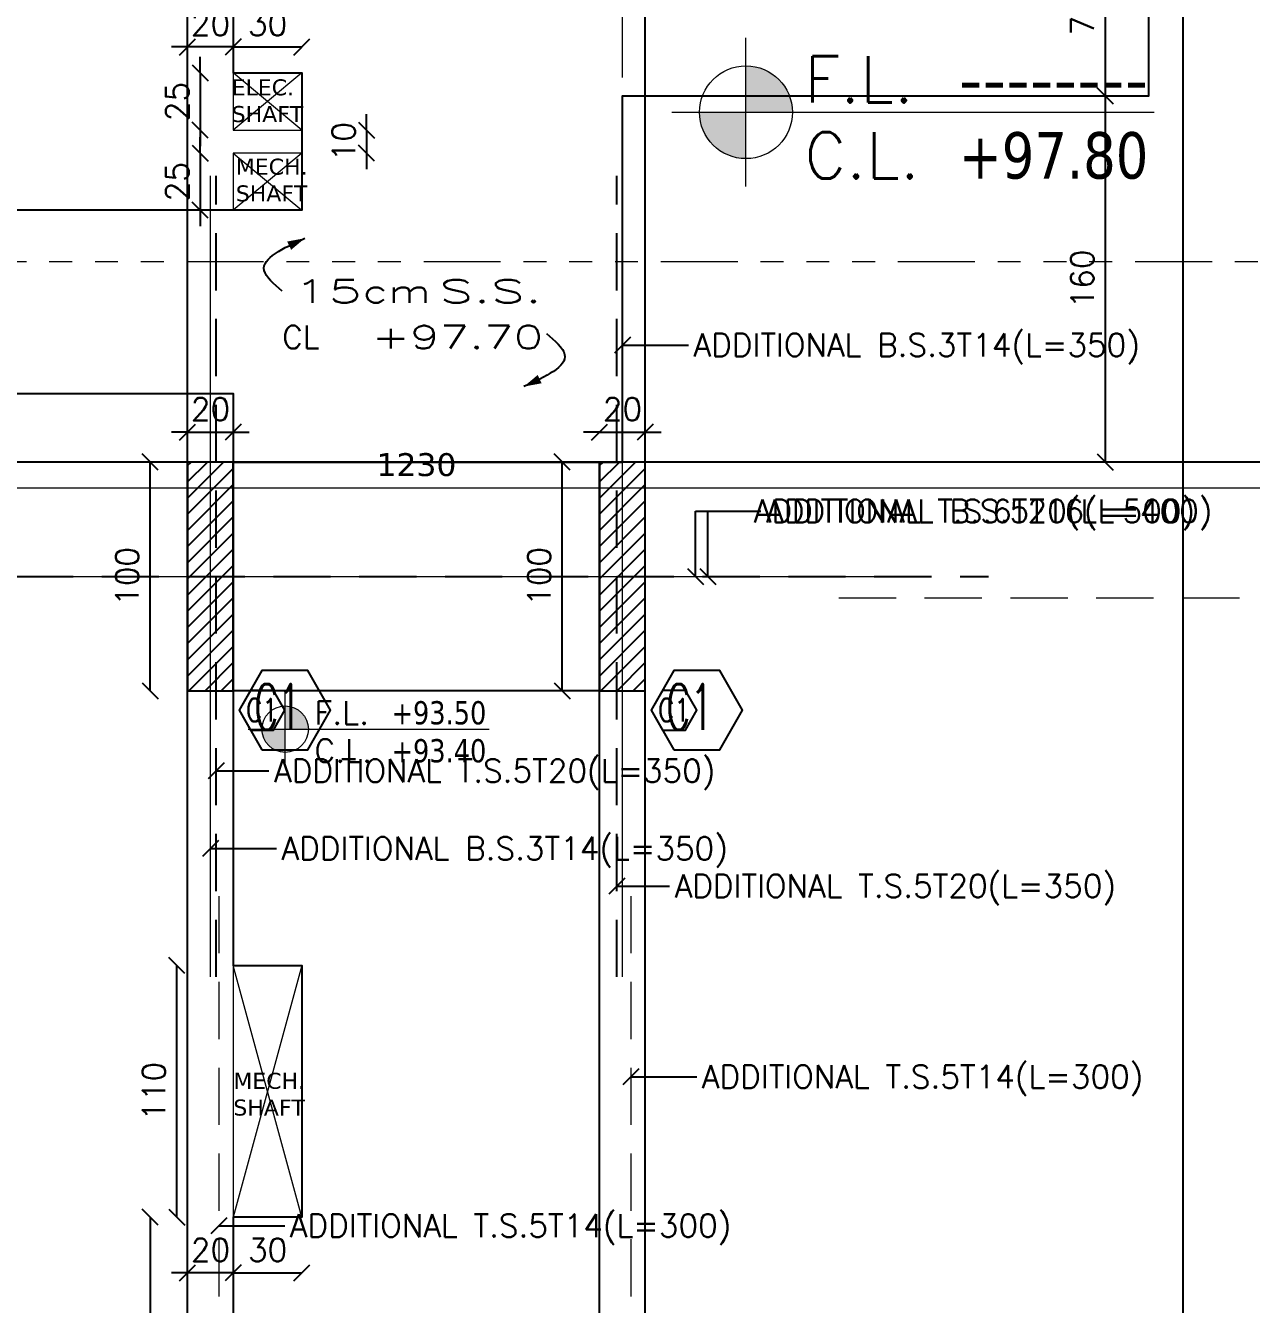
# Model space of a CAD drawing. Header units: inches. Extents: x -48 to 777, y -156 to 510.
# Drawn here: x 597.47 to 602.82, y 137.18 to 142.76 of the extents above; entities that cross this region are included whole.
import ezdxf
from ezdxf.enums import TextEntityAlignment as Align

# ---------------------------------------------------------------- set-up
doc = ezdxf.new("R2010")
doc.units = ezdxf.units.IN
doc.header["$MEASUREMENT"] = 0
doc.set_wipeout_variables(frame=1)
for name, pattern in [('ACAD_ISO06W100', [36, 24, -3, 0, -3, 0, -3, 0, -3]), ('ACAD_ISO10W100', [18, 12, -3, 0, -3]), ('HIDDEN', [0.375, 0.25, -0.125]), ('NUHA', [1.45, 0.75, -0.25, 0.2, -0.25])]:
    doc.linetypes.add(name, pattern=pattern)
doc.layers.get('Defpoints').update_dxf_attribs({"lineweight": 5})
for name, color, linetype, lineweight in [('A-AXIS', 253, 'ACAD_ISO10W100', 5), ('A-AXIS ST', 251, 'ACAD_ISO10W100', 5), ('A-DIM', 9, 'Continuous', 5), ('A-HIDDEN', 254, 'HIDDEN', 5), ('A-LEVELS', 139, 'Continuous', 20), ('A-LIMIT LOT', 235, 'ACAD_ISO10W100', 20), ('A-NOTES', 151, 'Continuous', 20), ('A-SIGNS1', 20, 'Continuous', 15), ('A-SIGNS2', 30, 'Continuous', 15), ('A-TEXT', 50, 'Continuous', 15), ('H-PILLARS', 61, 'Continuous', 5), ('str-col-dimension', 6, 'Continuous', 50), ('str-raft-bottom', 1, 'Continuous', 5), ('str-raft-top', 1, 'Continuous', 5), ('str-shaft', 1, 'Continuous', 5)]:
    doc.layers.add(name, color=color, linetype=linetype, lineweight=lineweight)
doc.layers.add('HH-DARK GREY', color=7, linetype='Continuous', lineweight=5, true_color=0x404040)
for name, color, linetype in [('pts pc', 7, 'Continuous'), ('Str-Axes', 8, 'Continuous'), ('str-basement2', 5, 'Continuous'), ('str-col-hatch', 8, 'Continuous'), ('str-COL-TAG-100', 1, 'Continuous'), ('str-COL-TAG-50', 7, 'Continuous'), ('str-columns', 3, 'Continuous'), ('str-slab-top', 1, 'Continuous'), ('str-sunken-slabs', 5, 'Continuous'), ('str-walls', 5, 'Continuous')]:
    doc.layers.add(name, color=color, linetype=linetype)
doc.styles.add('2mm', font='simplex.shx', dxfattribs={"height": 0.5})
doc.styles.add('5mm', font='simplex_.ttf', dxfattribs={"height": 5})
doc.styles.add('ROMAN', font='ROMANS.SHX')
doc.styles.add('ROMAND', font='verdana.ttf')
doc.styles.add('ROMANS', font='romans__.ttf', dxfattribs={"height": 0.14})
doc.dimstyles.new('M-1.50', dxfattribs={"dimtxt": 0.1, "dimasz": 0.05, "dimexe": 0.025, "dimexo": 0.025, "dimgap": 0.05, "dimtad": 1, "dimlfac": 100, "dimrnd": 0.5, "dimzin": 9, "dimdsep": 46, "dimtxsty": 'ROMAND', "dimblk": 'OBLIQUE', "dimcen": 1, "dimdle": 0.025, "dimclrd": 256, "dimclre": 256, "dimclrt": 2, "dimadec": 0, "dimazin": 0, "dimtfac": 0.666667, "dimtmove": 2, "dimatfit": 3, "dimfxl": 0.04, "dimtolj": 1, "dimtzin": 5, "dimlwd": -1, "dimlwe": -1, "dimarcsym": 0})
doc.dimstyles.new('structure', dxfattribs={"dimtxt": 0.1, "dimasz": 0.07, "dimexe": 0.18, "dimexo": 1, "dimgap": 0.05, "dimtad": 1, "dimdec": 1, "dimlfac": 100, "dimrnd": 0.5, "dimdsep": 46, "dimtxsty": 'ROMAN', "dimblk1": 'OBLIQUE', "dimblk2": 'OBLIQUE', "dimsah": 1, "dimcen": 0.009, "dimse1": 1, "dimse2": 1, "dimclrd": 4, "dimclre": 9, "dimclrt": 1, "dimadec": 0, "dimazin": 0, "dimtfac": 0.066667, "dimtdec": 1, "dimtix": 1, "dimtmove": 2, "dimatfit": 3, "dimldrblk": 'OBLIQUE', "dimfxl": 0.18, "dimtolj": 1, "dimarcsym": 0})

# ---------------------------------------------------------------- blocks, each defined once
blk = doc.blocks.new('LOT 688  TOPOGRAPHIC PLAN')
at = {"layer": 'A-LEVELS', "color": 209, "linetype": 'Continuous'}
for points in [[(-315982.05416, -27920.48321), (-315980.86908, -27919.86169), (-315980.29989, -27919.60995), (-315979.74761, -27919.46966), (-315979.47813, -27919.4582), (-315979.21324, -27919.49488), (-315978.95308, -27919.58647), (-315978.69656, -27919.73275), (-315978.43799, -27919.90735), (-315978.31003, -27919.9841)], [(-315978.00356, -27919.94197), (-315977.85152, -27919.7215), (-315977.72437, -27919.39578), (-315977.6076, -27919.00654), (-315977.34738, -27918.20383), (-315977.18257, -27917.85413), (-315976.99399, -27917.54637), (-315976.7839, -27917.27916), (-315976.55457, -27917.05109), (-315976.30825, -27916.86078), (-315976.0472, -27916.70681), (-315975.48998, -27916.50232), (-315974.90097, -27916.42644), (-315974.29678, -27916.46462), (-315973.68554, -27916.58356), (-315973.07251, -27916.74337), (-315972.46289, -27916.9042), (-315971.86191, -27917.02617), (-315971.27481, -27917.0694)]]:
    blk.add_lwpolyline(points, dxfattribs=at)
at = {"layer": 'pts pc', "linetype": 'Continuous'}
for points in [[(-315978.5681, -27918.08964), (-315979.27888, -27918.79284)], [(-315978.57189, -27918.79663), (-315979.27509, -27918.08585)]]:
    blk.add_lwpolyline(points, dxfattribs=at)
at = {"layer": 'A-NOTES', "linetype": 'Continuous', "style": '5mm'}
blk.add_text('688', height=2, rotation=346.24563, dxfattribs=at).set_placement((-315981.70648, -27916.11756))
at = {"layer": 'pts pc', "color": 1, "insert": (-315978.42215, -27918.19392), "char_height": 0.5, "width": 2.9761905, "attachment_point": 1, "rotation": 359.69285, "style": '2mm'}
blk.add_mtext('\\Fsimplex.shx;\\W1.0000000000;\\T1.0000000000;\\o\\l95.165', dxfattribs=at)
at = {"linetype": 'Continuous'}
blk.add_wipeout([(-315996.80172, -27893.57917), (-315969.32038, -27896.23659), (-315969.32038, -27930.53073), (-315964.08799, -27936.87852), (-315964.6636, -27941.43051), (-315970.22923, -27937.16678), (-315985.1164, -27950.2257)], dxfattribs=at).dxf.layer = 'A-LIMIT LOT'
blk = doc.blocks.new('GXFHGCGFCD')
at = {"layer": 'A-SIGNS1', "linetype": 'NUHA'}
h = blk.add_hatch(color=256, dxfattribs=at)
h.paths.add_polyline_path([(90.3819, 61.3301), (90.3819, 61.1701), (90.5419, 61.1701, 0.414214)])
h.paths.add_polyline_path([(90.3819, 61.1701), (90.2219, 61.1701, 0.414214), (90.3819, 61.0101)])
at = {"layer": 'A-SIGNS1'}
for p, q in [((90.3819, 60.9141), (90.3819, 61.4261)), ((90.1259, 61.1701), (91.7898, 61.1701))]:
    blk.add_line(p, q, dxfattribs=at)
blk.add_circle((90.3819, 61.1701), 0.16, dxfattribs=at)
blk = doc.blocks.new('DGXFHXFGDFD')
at = {"layer": 'A-SIGNS1'}
blk.add_blockref('GXFHGCGFCD', (0, 0), dxfattribs=at)
at = {"layer": 'A-SIGNS2', "linetype": 'NUHA', "style": 'ROMANS'}
for s, p in [('F.L.', (90.5835, 61.2031)), ('C.L.', (90.5835, 60.9413))]:
    blk.add_text(s, height=0.16, dxfattribs=at).set_placement(p)
at = {"layer": 'A-SIGNS2', "style": 'ROMANS', "width": 0.910135, "flags": 4}
for tag, p, p2 in [('NIV.FINI', (91.1159, 61.2031), (91.7898, 61.2031)), ('NIV.BETON', (91.1159, 60.9413), (91.7898, 60.9413))]:
    blk.add_attdef(tag, text='', height=0.16, dxfattribs=at).set_placement(p, p2, align=Align.FIT)
blk = doc.blocks.new('_Oblique')
at = {"color": 0, "linetype": 'ByBlock', "lineweight": -2}
blk.add_line((-0.5, -0.5), (0.5, 0.5), dxfattribs=at)
blk = doc.blocks.new('*D1151')
at = {"layer": 'A-DIM', "transparency": 16777216}
for p, q in [((593.0268, 140.6295), (593.0268, 140.7675)), ((605.3268, 140.6295), (605.3268, 140.7675)), ((605.3518, 140.7425), (593.0018, 140.7425))]:
    blk.add_line(p, q, dxfattribs=at)
at = {"layer": 'Defpoints', "color": 0, "transparency": 16777216}
for p in [(593.0268, 140.7425), (593.0268, 140.6045), (605.3268, 140.6045)]:
    blk.add_point(p, dxfattribs=at)
at = {"layer": 'A-DIM', "transparency": 16777216, "xscale": 0.05, "yscale": 0.05, "zscale": 0.05, "rotation": 180}
blk.add_blockref('_Oblique', (593.0268, 140.7425), dxfattribs=at)
at = {"layer": 'A-DIM', "transparency": 16777216, "xscale": 0.05, "yscale": 0.05, "zscale": 0.05}
blk.add_blockref('_Oblique', (605.3268, 140.7425), dxfattribs=at)
at = {"layer": 'A-DIM', "color": 2, "transparency": 16777216, "insert": (599.1768, 140.8446), "char_height": 0.1, "attachment_point": 5, "style": 'ROMAND'}
blk.add_mtext('\\A1;1230', dxfattribs=at)
blk = doc.blocks.new('AXIS')
at = {"layer": 'A-AXIS ST', "ltscale": 0.1}
for p, q in [((642.66853, 296.91777), (642.66853, 336.01919)), ((644.66853, 296.91777), (644.66853, 336.01919)), ((647.01853, 296.91777), (647.01853, 336.01919)), ((657.61853, 316.06777), (627.81853, 316.06777))]:
    blk.add_line(p, q, dxfattribs=at)
blk = doc.blocks.new('tags')
at = {"layer": 'str-COL-TAG-100', "color": 2}
blk.add_lwpolyline([(0.125, -0.2616), (0.325, -0.2616), (0.425, -0.0884), (0.325, 0.0848), (0.125, 0.0848), (0.025, -0.0884)], close=True, dxfattribs=at)
at = {"layer": 'str-COL-TAG-50', "color": 2}
blk.add_lwpolyline([(0.075, -0.175), (0.175, -0.175), (0.225, -0.0884), (0.175, -0.0018), (0.075, -0.0018), (0.025, -0.0884)], close=True, dxfattribs=at)
at = {"layer": 'str-COL-TAG-100', "color": 1, "style": 'ROMANS', "width": 0.699426}
blk.add_attdef('NUMBER', text='', height=0.2, dxfattribs=at).set_placement((0.0918, -0.1741), (0.3679, -0.1741), align=Align.FIT)
at = {"layer": 'str-COL-TAG-50', "color": 1, "style": 'ROMANS', "width": 0.697102}
blk.add_attdef('NUMBER', text='', height=0.1, dxfattribs=at).set_placement((0.0562, -0.1375), (0.1938, -0.1375), align=Align.FIT)
blk = doc.blocks.new('DALLE-P')
at = {"color": 5}
for points in [[(-4.659, 3.291, 0, 0.4, 0), (-5.346, 2.966, 0.4, 0.4, 0)], [(4.908, -3.191, 0, 0.4, 0), (5.596, -2.866, 0.4, 0.4, 0)]]:
    blk.add_lwpolyline(points, format="xyseb", dxfattribs=at)
for points in [[(-5.647, 0.973), (-6.437, 1.884), (-4.659, 3.291)], [(5.896, -0.873), (6.687, -1.785), (4.908, -3.191)]]:
    blk.add_spline(points, degree=3, dxfattribs=at)
at = {"color": 1, "style": 'ROMANS', "width": 1.302339}
blk.add_text('cm', height=1, dxfattribs=at).set_placement((-2.147, 0.473), (0.853, 0.473), align=Align.FIT)
at = {"color": 1, "style": 'ROMANS'}
blk.add_text('CL', height=1, dxfattribs=at).set_placement((-5.647, -1.527))
for tag, width, p, p2 in [('SLABTHICKNESS', 1.557299, (-5.147, 0.473), (-2.147, 0.473)), ('SLABTYPE', 1.86013, (1.204, 0.473), (5.704, 0.473)), ('CONCRETELEVEL', 1.620528, (-1.746, -1.527), (5.754, -1.527))]:
    blk.add_attdef(tag, text='', height=1, dxfattribs=dict(at, width=width)).set_placement(p, p2, align=Align.FIT)
blk = doc.blocks.new('*D1939')
at = {"layer": 'Defpoints', "color": 0, "transparency": 16777216}
for p in [(598.3768, 137.5569), (598.6768, 137.5569), (598.6768, 137.3139)]:
    blk.add_point(p, dxfattribs=at)
at = {"layer": 'str-shaft', "color": 4, "lineweight": -2, "transparency": 16777216}
blk.add_line((598.3768, 137.3139), (598.6768, 137.3139), dxfattribs=at)
at = {"layer": 'str-shaft', "color": 4, "lineweight": -2, "transparency": 16777216, "xscale": 0.07, "yscale": 0.07, "zscale": 0.07, "rotation": 180}
blk.add_blockref('_Oblique', (598.3768, 137.3139), dxfattribs=at)
at = {"layer": 'str-shaft', "color": 4, "lineweight": -2, "transparency": 16777216, "xscale": 0.07, "yscale": 0.07, "zscale": 0.07}
blk.add_blockref('_Oblique', (598.6768, 137.3139), dxfattribs=at)
at = {"layer": 'str-shaft', "color": 1, "transparency": 16777216, "insert": (598.5268, 137.4139), "char_height": 0.1, "attachment_point": 5, "style": 'ROMAN'}
blk.add_mtext('\\A1;30', dxfattribs=at)
blk = doc.blocks.new('*D1940')
at = {"layer": 'Defpoints', "color": 0, "transparency": 16777216}
for p in [(598.1298, 138.6569), (598.3768, 138.6569), (598.3768, 137.5569)]:
    blk.add_point(p, dxfattribs=at)
at = {"layer": 'str-shaft', "color": 4, "lineweight": -2, "transparency": 16777216}
blk.add_line((598.1298, 137.5569), (598.1298, 138.6569), dxfattribs=at)
at = {"layer": 'str-shaft', "color": 4, "lineweight": -2, "transparency": 16777216, "xscale": 0.07, "yscale": 0.07, "zscale": 0.07}
for p, rotation in [((598.1298, 138.6569), 90), ((598.1298, 137.5569), 270)]:
    blk.add_blockref('_Oblique', p, dxfattribs=dict(at, rotation=rotation))
at = {"layer": 'str-shaft', "color": 1, "transparency": 16777216, "insert": (598.0298, 138.1069), "char_height": 0.1, "attachment_point": 5, "rotation": 90, "style": 'ROMAN'}
blk.add_mtext('\\A1;110', dxfattribs=at)
blk = doc.blocks.new('*D1941')
at = {"layer": 'Defpoints', "color": 0, "transparency": 16777216}
for p in [(598.6768, 142.6703), (598.3768, 142.5569), (598.6768, 142.5569)]:
    blk.add_point(p, dxfattribs=at)
at = {"layer": 'str-shaft', "color": 4, "lineweight": -2, "transparency": 16777216}
blk.add_line((598.3768, 142.6703), (598.6768, 142.6703), dxfattribs=at)
at = {"layer": 'str-shaft', "color": 4, "lineweight": -2, "transparency": 16777216, "xscale": 0.07, "yscale": 0.07, "zscale": 0.07, "rotation": 180}
blk.add_blockref('_Oblique', (598.3768, 142.6703), dxfattribs=at)
at = {"layer": 'str-shaft', "color": 4, "lineweight": -2, "transparency": 16777216, "xscale": 0.07, "yscale": 0.07, "zscale": 0.07}
blk.add_blockref('_Oblique', (598.6768, 142.6703), dxfattribs=at)
at = {"layer": 'str-shaft', "color": 1, "transparency": 16777216, "insert": (598.5268, 142.7703), "char_height": 0.1, "attachment_point": 5, "style": 'ROMAN'}
blk.add_mtext('\\A1;30', dxfattribs=at)
blk = doc.blocks.new('*D1942')
at = {"layer": 'Defpoints', "color": 0, "transparency": 16777216}
for p in [(598.3768, 142.5569), (598.2318, 142.3069), (598.3768, 142.3069)]:
    blk.add_point(p, dxfattribs=at)
at = {"layer": 'str-shaft', "color": 4, "lineweight": -2, "transparency": 16777216}
for p, q in [((598.2318, 142.5569), (598.2318, 142.6269)), ((598.2318, 142.5569), (598.2318, 142.3069)), ((598.2318, 142.3069), (598.2318, 142.2369))]:
    blk.add_line(p, q, dxfattribs=at)
at = {"layer": 'str-shaft', "color": 4, "lineweight": -2, "transparency": 16777216, "xscale": 0.07, "yscale": 0.07, "zscale": 0.07}
for p, rotation in [((598.2318, 142.5569), 270), ((598.2318, 142.3069), 90)]:
    blk.add_blockref('_Oblique', p, dxfattribs=dict(at, rotation=rotation))
at = {"layer": 'str-shaft', "color": 1, "transparency": 16777216, "insert": (598.1318, 142.4319), "char_height": 0.1, "attachment_point": 5, "rotation": 90, "style": 'ROMAN'}
blk.add_mtext('\\A1;25', dxfattribs=at)
blk = doc.blocks.new('*D1943')
at = {"layer": 'Defpoints', "color": 0, "transparency": 16777216}
for p in [(598.3768, 142.2069), (598.2318, 141.9569), (598.3768, 141.9569)]:
    blk.add_point(p, dxfattribs=at)
at = {"layer": 'str-shaft', "color": 4, "lineweight": -2, "transparency": 16777216}
for p, q in [((598.2318, 142.2069), (598.2318, 142.2769)), ((598.2318, 142.2069), (598.2318, 141.9569)), ((598.2318, 141.9569), (598.2318, 141.8869))]:
    blk.add_line(p, q, dxfattribs=at)
at = {"layer": 'str-shaft', "color": 4, "lineweight": -2, "transparency": 16777216, "xscale": 0.07, "yscale": 0.07, "zscale": 0.07}
for p, rotation in [((598.2318, 142.2069), 270), ((598.2318, 141.9569), 90)]:
    blk.add_blockref('_Oblique', p, dxfattribs=dict(at, rotation=rotation))
at = {"layer": 'str-shaft', "color": 1, "transparency": 16777216, "insert": (598.1318, 142.0819), "char_height": 0.1, "attachment_point": 5, "rotation": 90, "style": 'ROMAN'}
blk.add_mtext('\\A1;25', dxfattribs=at)
blk = doc.blocks.new('*D1944')
at = {"layer": 'Defpoints', "color": 0, "transparency": 16777216}
for p in [(598.6768, 142.3069), (598.6768, 142.2069), (598.9588, 142.2069)]:
    blk.add_point(p, dxfattribs=at)
at = {"layer": 'str-shaft', "color": 4, "lineweight": -2, "transparency": 16777216}
for p, q in [((598.9588, 142.3069), (598.9588, 142.3769)), ((598.9588, 142.3069), (598.9588, 142.2069)), ((598.9588, 142.2069), (598.9588, 142.1369))]:
    blk.add_line(p, q, dxfattribs=at)
at = {"layer": 'str-shaft', "color": 4, "lineweight": -2, "transparency": 16777216, "xscale": 0.07, "yscale": 0.07, "zscale": 0.07}
for p, rotation in [((598.9588, 142.3069), 270), ((598.9588, 142.2069), 90)]:
    blk.add_blockref('_Oblique', p, dxfattribs=dict(at, rotation=rotation))
at = {"layer": 'str-shaft', "color": 1, "transparency": 16777216, "insert": (598.8588, 142.2569), "char_height": 0.1, "attachment_point": 5, "rotation": 90, "style": 'ROMAN'}
blk.add_mtext('\\A1;10', dxfattribs=at)
blk = doc.blocks.new('*D1884')
at = {"layer": 'Defpoints', "color": 0, "transparency": 16777216}
for p in [(598.0131, 140.8569), (598.1768, 140.8569), (598.1768, 139.8569)]:
    blk.add_point(p, dxfattribs=at)
at = {"layer": 'str-col-dimension', "color": 4, "lineweight": -2, "transparency": 16777216}
blk.add_line((598.0131, 139.8569), (598.0131, 140.8569), dxfattribs=at)
at = {"layer": 'str-col-dimension', "color": 4, "lineweight": -2, "transparency": 16777216, "xscale": 0.07, "yscale": 0.07, "zscale": 0.07}
for p, rotation in [((598.0131, 140.8569), 90), ((598.0131, 139.8569), 270)]:
    blk.add_blockref('_Oblique', p, dxfattribs=dict(at, rotation=rotation))
at = {"layer": 'str-col-dimension', "color": 1, "transparency": 16777216, "insert": (597.9131, 140.3569), "char_height": 0.1, "attachment_point": 5, "rotation": 90, "style": 'ROMAN'}
blk.add_mtext('\\A1;100', dxfattribs=at)
blk = doc.blocks.new('*D1885')
at = {"layer": 'Defpoints', "color": 0, "transparency": 16777216}
for p in [(598.3768, 140.9877), (598.1768, 140.8569), (598.3768, 140.8569)]:
    blk.add_point(p, dxfattribs=at)
at = {"layer": 'str-col-dimension', "color": 4, "lineweight": -2, "transparency": 16777216}
for p, q in [((598.1768, 140.9877), (598.1068, 140.9877)), ((598.1768, 140.9877), (598.3768, 140.9877)), ((598.3768, 140.9877), (598.4468, 140.9877))]:
    blk.add_line(p, q, dxfattribs=at)
at = {"layer": 'str-col-dimension', "color": 4, "lineweight": -2, "transparency": 16777216, "xscale": 0.07, "yscale": 0.07, "zscale": 0.07}
blk.add_blockref('_Oblique', (598.1768, 140.9877), dxfattribs=at)
at = {"layer": 'str-col-dimension', "color": 4, "lineweight": -2, "transparency": 16777216, "xscale": 0.07, "yscale": 0.07, "zscale": 0.07, "rotation": 180}
blk.add_blockref('_Oblique', (598.3768, 140.9877), dxfattribs=at)
at = {"layer": 'str-col-dimension', "color": 1, "transparency": 16777216, "insert": (598.2768, 141.0877), "char_height": 0.1, "attachment_point": 5, "style": 'ROMAN'}
blk.add_mtext('\\A1;20', dxfattribs=at)
blk = doc.blocks.new('*D1886')
at = {"layer": 'Defpoints', "color": 0, "transparency": 16777216}
for p in [(599.8131, 140.8569), (599.9768, 140.8569), (599.9768, 139.8569)]:
    blk.add_point(p, dxfattribs=at)
at = {"layer": 'str-col-dimension', "color": 4, "lineweight": -2, "transparency": 16777216}
blk.add_line((599.8131, 139.8569), (599.8131, 140.8569), dxfattribs=at)
at = {"layer": 'str-col-dimension', "color": 4, "lineweight": -2, "transparency": 16777216, "xscale": 0.07, "yscale": 0.07, "zscale": 0.07}
for p, rotation in [((599.8131, 140.8569), 90), ((599.8131, 139.8569), 270)]:
    blk.add_blockref('_Oblique', p, dxfattribs=dict(at, rotation=rotation))
at = {"layer": 'str-col-dimension', "color": 1, "transparency": 16777216, "insert": (599.7131, 140.3569), "char_height": 0.1, "attachment_point": 5, "rotation": 90, "style": 'ROMAN'}
blk.add_mtext('\\A1;100', dxfattribs=at)
blk = doc.blocks.new('*D1887')
at = {"layer": 'Defpoints', "color": 0, "transparency": 16777216}
for p in [(600.1768, 140.9877), (599.9768, 140.8569), (600.1768, 140.8569)]:
    blk.add_point(p, dxfattribs=at)
at = {"layer": 'str-col-dimension', "color": 4, "lineweight": -2, "transparency": 16777216}
for p, q in [((599.9768, 140.9877), (599.9068, 140.9877)), ((599.9768, 140.9877), (600.1768, 140.9877)), ((600.1768, 140.9877), (600.2468, 140.9877))]:
    blk.add_line(p, q, dxfattribs=at)
at = {"layer": 'str-col-dimension', "color": 4, "lineweight": -2, "transparency": 16777216, "xscale": 0.07, "yscale": 0.07, "zscale": 0.07}
blk.add_blockref('_Oblique', (599.9768, 140.9877), dxfattribs=at)
at = {"layer": 'str-col-dimension', "color": 4, "lineweight": -2, "transparency": 16777216, "xscale": 0.07, "yscale": 0.07, "zscale": 0.07, "rotation": 180}
blk.add_blockref('_Oblique', (600.1768, 140.9877), dxfattribs=at)
at = {"layer": 'str-col-dimension', "color": 1, "transparency": 16777216, "insert": (600.0768, 141.0877), "char_height": 0.1, "attachment_point": 5, "style": 'ROMAN'}
blk.add_mtext('\\A1;20', dxfattribs=at)
blk = doc.blocks.new('*D1928')
at = {"layer": 'Defpoints', "color": 0, "transparency": 16777216}
for p in [(598.1298, 137.5569), (598.0131, 135.4569), (598.1298, 135.4569)]:
    blk.add_point(p, dxfattribs=at)
at = {"layer": 'str-shaft', "color": 4, "lineweight": -2, "transparency": 16777216}
blk.add_line((598.0131, 137.5569), (598.0131, 135.4569), dxfattribs=at)
at = {"layer": 'str-shaft', "color": 4, "lineweight": -2, "transparency": 16777216, "xscale": 0.07, "yscale": 0.07, "zscale": 0.07}
for p, rotation in [((598.0131, 137.5569), 90), ((598.0131, 135.4569), 270)]:
    blk.add_blockref('_Oblique', p, dxfattribs=dict(at, rotation=rotation))
at = {"layer": 'str-shaft', "color": 1, "transparency": 16777216, "insert": (597.9131, 136.5069), "char_height": 0.1, "attachment_point": 5, "rotation": 90, "style": 'ROMAN'}
blk.add_mtext('\\A1;210', dxfattribs=at)
blk = doc.blocks.new('*D1954')
at = {"layer": 'Defpoints', "color": 0, "transparency": 16777216}
for p in [(598.1768, 137.3139), (598.1768, 137.3139), (598.3768, 137.3139)]:
    blk.add_point(p, dxfattribs=at)
at = {"layer": 'str-shaft', "color": 4, "lineweight": -2, "transparency": 16777216}
for p, q in [((598.1768, 137.3139), (598.1068, 137.3139)), ((598.3768, 137.3139), (598.1768, 137.3139)), ((598.3768, 137.3139), (598.4468, 137.3139))]:
    blk.add_line(p, q, dxfattribs=at)
at = {"layer": 'str-shaft', "color": 4, "lineweight": -2, "transparency": 16777216, "xscale": 0.07, "yscale": 0.07, "zscale": 0.07}
blk.add_blockref('_Oblique', (598.1768, 137.3139), dxfattribs=at)
at = {"layer": 'str-shaft', "color": 4, "lineweight": -2, "transparency": 16777216, "xscale": 0.07, "yscale": 0.07, "zscale": 0.07, "rotation": 180}
blk.add_blockref('_Oblique', (598.3768, 137.3139), dxfattribs=at)
at = {"layer": 'str-shaft', "color": 1, "transparency": 16777216, "insert": (598.2768, 137.4139), "char_height": 0.1, "attachment_point": 5, "style": 'ROMAN'}
blk.add_mtext('\\A1;20', dxfattribs=at)
blk = doc.blocks.new('*D1955')
at = {"layer": 'Defpoints', "color": 0, "transparency": 16777216}
for p in [(598.1768, 142.6703), (598.1768, 142.6703), (598.3768, 142.6703)]:
    blk.add_point(p, dxfattribs=at)
at = {"layer": 'str-shaft', "color": 4, "lineweight": -2, "transparency": 16777216}
for p, q in [((598.1768, 142.6703), (598.1068, 142.6703)), ((598.3768, 142.6703), (598.1768, 142.6703)), ((598.3768, 142.6703), (598.4468, 142.6703))]:
    blk.add_line(p, q, dxfattribs=at)
at = {"layer": 'str-shaft', "color": 4, "lineweight": -2, "transparency": 16777216, "xscale": 0.07, "yscale": 0.07, "zscale": 0.07}
blk.add_blockref('_Oblique', (598.1768, 142.6703), dxfattribs=at)
at = {"layer": 'str-shaft', "color": 4, "lineweight": -2, "transparency": 16777216, "xscale": 0.07, "yscale": 0.07, "zscale": 0.07, "rotation": 180}
blk.add_blockref('_Oblique', (598.3768, 142.6703), dxfattribs=at)
at = {"layer": 'str-shaft', "color": 1, "transparency": 16777216, "insert": (598.2768, 142.7703), "char_height": 0.1, "attachment_point": 5, "style": 'ROMAN'}
blk.add_mtext('\\A1;20', dxfattribs=at)
blk = doc.blocks.new('*D1960')
at = {"layer": 'Defpoints', "color": 0, "transparency": 16777216}
for p in [(602.3768, 143.1569), (602.1859, 142.4569), (602.3768, 142.4569)]:
    blk.add_point(p, dxfattribs=at)
at = {"layer": 'str-sunken-slabs', "color": 4, "lineweight": -2, "transparency": 16777216}
blk.add_line((602.1859, 143.1569), (602.1859, 142.4569), dxfattribs=at)
at = {"layer": 'str-sunken-slabs', "color": 4, "lineweight": -2, "transparency": 16777216, "xscale": 0.07, "yscale": 0.07, "zscale": 0.07}
for p, rotation in [((602.1859, 143.1569), 90), ((602.1859, 142.4569), 270)]:
    blk.add_blockref('_Oblique', p, dxfattribs=dict(at, rotation=rotation))
at = {"layer": 'str-sunken-slabs', "color": 1, "transparency": 16777216, "insert": (602.0859, 142.8069), "char_height": 0.1, "attachment_point": 5, "rotation": 90, "style": 'ROMAN'}
blk.add_mtext('\\A1;70', dxfattribs=at)
blk = doc.blocks.new('*D1961')
at = {"layer": 'Defpoints', "color": 0, "transparency": 16777216}
for p in [(602.3768, 142.4569), (602.1859, 140.8569), (602.3768, 140.8569)]:
    blk.add_point(p, dxfattribs=at)
at = {"layer": 'str-sunken-slabs', "color": 4, "lineweight": -2, "transparency": 16777216}
blk.add_line((602.1859, 142.4569), (602.1859, 140.8569), dxfattribs=at)
at = {"layer": 'str-sunken-slabs', "color": 4, "lineweight": -2, "transparency": 16777216, "xscale": 0.07, "yscale": 0.07, "zscale": 0.07}
for p, rotation in [((602.1859, 142.4569), 90), ((602.1859, 140.8569), 270)]:
    blk.add_blockref('_Oblique', p, dxfattribs=dict(at, rotation=rotation))
at = {"layer": 'str-sunken-slabs', "color": 1, "transparency": 16777216, "insert": (602.0859, 141.6569), "char_height": 0.1, "attachment_point": 5, "rotation": 90, "style": 'ROMAN'}
blk.add_mtext('\\A1;160', dxfattribs=at)

msp = doc.modelspace()

# ---------------------------------------------------------------- block references
at = {"layer": 'A-TEXT'}
msp.add_blockref('LOT 688  TOPOGRAPHIC PLAN', (316579.44716, 28057.10823), dxfattribs=at)

# ---------------------------------------------------------------- next in the draw order: hatches: boundary and pattern name
at = {"layer": 'H-PILLARS'}
h = msp.add_hatch(dxfattribs=at)
h.set_pattern_fill('ANSI31', color=256, scale=0.2, angle=90)
h.set_pattern_definition([(135, (-143.491753, -175.210882), (-0.0176776695, -0.0176776695), [])])
edge = h.paths.add_edge_path()
edge.add_line((600.92678, 129.60688), (600.92678, 129.15688))
edge.add_arc((604.37678, 129.15688), 3.45, 180, 270)
edge.add_line((604.37678, 125.70688), (610.77962, 125.70688))
edge.add_line((610.77962, 125.70688), (610.07678, 126.55955))
edge.add_line((610.07678, 126.55955), (610.07678, 160.87647))
edge.add_line((610.07678, 160.87647), (609.87678, 160.89581))
edge.add_line((609.87678, 160.89581), (609.87678, 126.48774))
edge.add_line((609.87678, 126.48774), (610.35557, 125.90688))
edge.add_line((610.35557, 125.90688), (604.37678, 125.90688))
edge.add_arc((604.37678, 129.15688), 3.25, 180, 270, ccw=False)
edge.add_line((601.12678, 129.15688), (601.12678, 129.60688))
edge.add_line((601.12678, 129.60688), (600.92678, 129.60688))
at = {"layer": 'HH-DARK GREY'}
h = msp.add_hatch(dxfattribs=at)
h.set_pattern_fill('EARTH', color=256, scale=2)
h.set_pattern_definition([(0, (-242.49175, -174.7109), (0.5, 0.5), [0.5, -0.5]), (0, (-242.49175, -174.5234), (0.5, 0.5), [0.5, -0.5]), (0, (-242.49175, -174.3359), (0.5, 0.5), [0.5, -0.5]), (90, (-242.42925, -174.2734), (-0.5, 0.5), [0.5, -0.5]), (90, (-242.24175, -174.2734), (-0.5, 0.5), [0.5, -0.5]), (90, (-242.05425, -174.2734), (-0.5, 0.5), [0.5, -0.5])])
edge = h.paths.add_edge_path()
edge.add_line((589.47678, 155.05845), (589.47678, 148.30845))
edge.add_line((589.47678, 148.30845), (589.97678, 148.30845))
edge.add_line((589.97678, 148.30845), (589.97678, 143.05688))
edge.add_line((589.97678, 143.05688), (592.77678, 143.05688))
edge.add_line((592.77678, 143.05688), (592.77678, 129.60688))
edge.add_line((592.77678, 129.60688), (597.22678, 129.60688))
edge.add_line((597.22678, 129.60688), (597.22678, 125.90688))
edge.add_line((597.22678, 125.90688), (590.66159, 125.90688))
edge.add_line((590.66159, 125.90688), (582.9059, 163.50387))
edge.add_line((582.9059, 163.50387), (609.87678, 160.89581))
edge.add_line((609.87678, 160.89581), (609.87678, 126.48774))
edge.add_line((609.87678, 126.48774), (610.35557, 125.90688))
edge.add_line((610.35557, 125.90688), (604.37678, 125.90688))
edge.add_arc((604.37678, 129.15688), 3.25, 180, 270, ccw=False)
edge.add_line((601.12678, 129.15688), (601.12678, 129.60688))
edge.add_line((601.12678, 129.60688), (605.57678, 129.60688))
edge.add_line((605.57678, 129.60688), (605.57678, 143.05688))
edge.add_line((605.57678, 143.05688), (607.12678, 143.05688))
edge.add_line((607.12678, 143.05688), (607.12678, 147.60861))
edge.add_line((607.12678, 147.60861), (605.42678, 147.60861))
edge.add_line((605.42678, 147.60861), (605.4268, 154.90849))
edge.add_line((605.4268, 154.90849), (603.57164, 154.90845))
edge.add_line((603.57164, 154.90845), (603.57158, 155.05832))
edge.add_line((603.57158, 155.05832), (589.47678, 155.05853))
edge.add_line((589.47678, 155.05853), (589.47678, 154.98002))
edge.add_line((589.47678, 154.98002), (589.47678, 155.05845))
at = {"layer": 'str-col-hatch'}
h = msp.add_hatch(dxfattribs=at)
h.set_pattern_fill('ANSI31', color=256, scale=0.4)
h.set_pattern_definition([(45, (-98.00302, 89.047635), (-0.035355339, 0.035355339), [])])
h.paths.add_polyline_path([(598.17678, 140.85688), (598.17678, 139.85688), (598.37678, 139.85688), (598.37678, 140.85688)])
h = msp.add_hatch(dxfattribs=at)
h.set_pattern_fill('ANSI31', color=256, scale=0.4)
h.set_pattern_definition([(45, (-96.20302, 89.047635), (-0.035355339, 0.035355339), [])])
h.paths.add_polyline_path([(599.97678, 140.85688), (599.97678, 139.85688), (600.17678, 139.85688), (600.17678, 140.85688)])
at = {"layer": 'str-walls'}
h = msp.add_hatch(dxfattribs=at)
h.set_pattern_fill('ANSI31', color=8, scale=0.4)
h.set_pattern_definition([(45, (4e-09, -99), (-0.035355339, 0.035355339), [])])
edge = h.paths.add_edge_path()
edge.add_line((600.92678, 129.60688), (600.92678, 129.15688))
edge.add_arc((604.37678, 129.15688), 3.45, 180, 270)
edge.add_line((604.37678, 125.70688), (610.77962, 125.70688))
edge.add_line((610.77962, 125.70688), (610.07678, 126.55955))
edge.add_line((610.07678, 126.55955), (610.07678, 160.87647))
edge.add_line((610.07678, 160.87647), (609.87678, 160.89581))
edge.add_line((609.87678, 160.89581), (609.87678, 126.48774))
edge.add_line((609.87678, 126.48774), (610.35557, 125.90688))
edge.add_line((610.35557, 125.90688), (604.37678, 125.90688))
edge.add_arc((604.37678, 129.15688), 3.25, 180, 270, ccw=False)
edge.add_line((601.12678, 129.15688), (601.12678, 129.60688))
edge.add_line((601.12678, 129.60688), (600.92678, 129.60688))

# ---------------------------------------------------------------- next in the draw order: linework, layer by layer
at = {"layer": 'A-AXIS', "linetype": 'ACAD_ISO06W100', "ltscale": 0.014}
msp.add_line((586.77664, 141.73298), (610.66993, 141.73298), dxfattribs=at)
at = {"layer": 'A-HIDDEN', "linetype": 'HIDDEN', "ltscale": 0.3}
for points in [[(598.37678, 142.30688), (598.67678, 142.30688), (598.67678, 142.55688), (598.37678, 142.55688)], [(598.37678, 141.95688), (598.67678, 141.95688), (598.67678, 142.20688), (598.37678, 142.20688)], [(598.37678, 137.55688), (598.67678, 137.55688), (598.67678, 138.65688), (598.37678, 138.65688)]]:
    msp.add_lwpolyline(points, close=True, dxfattribs=at)
at = {"layer": 'Str-Axes', "ltscale": 0.1}
for p, q in [((598.17678, 122.25688), (598.17678, 161.35831)), ((600.17678, 122.25688), (600.17678, 161.35831)), ((602.52678, 122.25688), (602.52678, 161.35831)), ((611.62657, 140.85688), (583.32678, 140.85688))]:
    msp.add_line(p, q, dxfattribs=at)
at = {"layer": 'str-columns'}
for points in [[(598.17678, 139.85688), (598.37678, 139.85688), (598.37678, 140.85688), (598.17678, 140.85688)], [(599.97678, 139.85688), (600.17678, 139.85688), (600.17678, 140.85688), (599.97678, 140.85688)]]:
    msp.add_lwpolyline(points, close=True, dxfattribs=at)
at = {"layer": 'str-raft-bottom'}
for p, q in [((600.07678, 142.53767), (600.07678, 148.03767)), ((598.27678, 138.60688), (598.27678, 142.10688)), ((600.07678, 138.60688), (600.07678, 142.10688)), ((597.17678, 140.35688), (601.17678, 140.35688))]:
    msp.add_line(p, q, dxfattribs=at)
at = {"layer": 'str-raft-top', "linetype": 'HIDDEN'}
for p, q in [((601.02219, 140.2638), (604.02219, 140.2638)), ((598.31316, 138.96037), (598.31316, 135.96037)), ((600.11316, 138.96037), (600.11316, 135.96037))]:
    msp.add_line(p, q, dxfattribs=at)
at = {"layer": 'str-shaft'}
for p, q in [((598.67678, 142.55688), (598.37678, 142.30688)), ((598.67678, 142.30688), (598.37678, 142.55688)), ((598.67678, 142.20688), (598.37678, 141.95688)), ((598.37678, 142.20688), (598.67678, 141.95688)), ((598.67678, 138.65688), (598.37678, 137.55688)), ((598.67678, 137.55688), (598.37678, 138.65688))]:
    msp.add_line(p, q, dxfattribs=at)
for points in [[(598.67678, 142.55688), (598.37678, 142.55688), (598.37678, 142.30688), (598.67678, 142.30688)], [(598.67678, 142.20688), (598.37678, 142.20688), (598.37678, 141.95688), (598.67678, 141.95688)], [(598.67678, 138.65688), (598.37678, 138.65688), (598.37678, 137.55688), (598.67678, 137.55688)]]:
    msp.add_lwpolyline(points, close=True, dxfattribs=at)
at = {"layer": 'str-slab-top', "linetype": 'HIDDEN'}
for p, q in [((598.30178, 138.60688), (598.30178, 142.10688)), ((600.05178, 138.60688), (600.05178, 142.10688)), ((596.67678, 140.35688), (601.67678, 140.35688))]:
    msp.add_line(p, q, dxfattribs=at)
at = {"layer": 'str-sunken-slabs'}
for p, q in [((598.37678, 140.85688), (599.97678, 140.85688)), ((599.97678, 139.85688), (598.37678, 139.85688))]:
    msp.add_line(p, q, dxfattribs=at)
for points in [[(598.37678, 143.65688), (598.37678, 142.55688), (598.67678, 142.55688), (598.67678, 142.30688), (598.67678, 142.30688), (598.67678, 141.95688), (595.87678, 141.95688)], [(595.87678, 141.15688), (598.37678, 141.15688), (598.37678, 140.85688), (598.37678, 139.85688), (598.37678, 138.65688), (598.67678, 138.65688), (598.67678, 137.55688), (598.37678, 137.55688), (598.37678, 135.45688), (598.42678, 135.45688), (598.42678, 134.45688), (598.42678, 133.15688), (598.67678, 133.15688), (598.67678, 132.05688), (599.92678, 132.05688), (599.92678, 134.45688), (599.92678, 135.45688), (599.97678, 135.45688), (599.97678, 139.85688), (599.97678, 140.85688), (600.07678, 140.85688), (600.07678, 142.45688), (602.37678, 142.45688), (602.37678, 143.15688)]]:
    msp.add_lwpolyline(points, dxfattribs=at)

# ---------------------------------------------------------------- next in the draw order: block references
at = {"layer": 'A-DIM'}
msp.add_blockref('AXIS', (-44.49175, -175.21088), dxfattribs=at)
at = {"layer": 'A-SIGNS1'}
ref = msp.add_blockref('DGXFHXFGDFD', (541.33725, 100.93223), dxfattribs=dict(at, xscale=0.6336000000000013, yscale=0.6336000000000013, zscale=0.6336000000000013))
ref.add_attrib('NIV.FINI', '+93.50', dxfattribs={"layer": 'A-SIGNS2', "height": 0.101376, "style": 'ROMAND', "width": 0.797031}).set_placement((599.06826, 139.71054), (599.48224, 139.71054), align=Align.FIT)
ref.add_attrib('NIV.BETON', '+93.40', dxfattribs={"layer": 'A-SIGNS2', "height": 0.101376, "style": 'ROMAND', "width": 0.797031}).set_placement((599.06826, 139.54466), (599.48224, 139.54466), align=Align.FIT)
at = {"layer": 'str-basement2'}
ref = msp.add_blockref('DGXFHXFGDFD', (486.08451, 64.87057), dxfattribs=dict(at, xscale=1.267200000000003, yscale=1.267200000000003, zscale=1.267200000000003))
ref.add_attrib('NIV.FINI', '--------', dxfattribs={"layer": 'A-SIGNS2', "height": 0.202752, "style": 'ROMAND', "width": 0.817278}).set_placement((601.54653, 142.42718), (602.37449, 142.42718), align=Align.FIT)
ref.add_attrib('NIV.BETON', '+97.80', dxfattribs={"layer": 'A-SIGNS2', "height": 0.202752, "style": 'ROMAND', "width": 0.797031}).set_placement((601.54653, 142.09542), (602.37449, 142.09542), align=Align.FIT)
at = {"layer": 'str-columns'}
ref = msp.add_blockref('tags', (598.37678, 139.86073), dxfattribs=at)
ref.add_attrib('NUMBER', 'C1', dxfattribs={"layer": 'str-COL-TAG-50', "color": 1, "height": 0.1, "style": 'ROMANS', "width": 0.63631}).set_placement((598.43297, 139.72323), (598.57056, 139.72323), align=Align.FIT)
ref.add_attrib('NUMBER', 'C1', dxfattribs={"layer": 'str-COL-TAG-100', "color": 1, "height": 0.2, "style": 'ROMAN', "width": 0.670259}).set_placement((598.46862, 139.68667), (598.67289, 139.68667), align=Align.FIT)
ref = msp.add_blockref('tags', (600.17678, 139.86073), dxfattribs=at)
ref.add_attrib('NUMBER', 'C1', dxfattribs={"layer": 'str-COL-TAG-50', "color": 1, "height": 0.1, "style": 'ROMANS', "width": 0.63631}).set_placement((600.23297, 139.72323), (600.37056, 139.72323), align=Align.FIT)
ref.add_attrib('NUMBER', 'C1', dxfattribs={"layer": 'str-COL-TAG-100', "color": 1, "height": 0.2, "style": 'ROMAN', "width": 0.670259}).set_placement((600.26862, 139.68667), (600.47289, 139.68667), align=Align.FIT)
at = {"layer": 'str-sunken-slabs'}
ref = msp.add_blockref('DALLE-P', (599.15547, 141.50557), dxfattribs=dict(at, xscale=0.09999999999990905, yscale=0.09999999999990905, zscale=0.09999999999990905))
ref.add_attrib('CONCRETELEVEL', '+97.70', dxfattribs={"layer": '0', "color": 1, "height": 0.1, "style": 'ROMANS', "width": 1.341363}).set_placement((598.98087, 141.35284), (599.73087, 141.35284), align=Align.FIT)
ref.add_attrib('SLABTHICKNESS', '15', dxfattribs={"layer": '0', "color": 1, "height": 0.1, "style": 'ROMANS', "width": 1.557299}).set_placement((598.64079, 141.55284), (598.94079, 141.55284), align=Align.FIT)
ref.add_attrib('SLABTYPE', 'S.S.', dxfattribs={"layer": '0', "color": 1, "height": 0.1, "style": 'ROMANS', "width": 1.545352}).set_placement((599.27588, 141.55284), (599.72588, 141.55284), align=Align.FIT)

# ---------------------------------------------------------------- next in the draw order: texts
at = {"layer": 'A-TEXT', "char_height": 0.07, "width": 0.6766314, "attachment_point": 1, "style": 'ROMAND'}
for s, insert in [('ELEC.\\PSHAFT', (598.36978, 142.52905)), ('MECH.\\PSHAFT', (598.38785, 142.18234)), ('MECH.\\PSHAFT', (598.37702, 138.18792))]:
    msp.add_mtext(s, dxfattribs=dict(at, insert=insert))
at = {"layer": 'str-raft-bottom', "style": 'ROMAN'}
for s, p in [('ADDITIONAL B.S.3T14(L=350)', (600.38801, 141.31828)), ('ADDITIONAL B.S.5T16(L=400)', (600.70467, 140.59268)), ('ADDITIONAL B.S.3T14(L=350)', (598.58801, 139.11862))]:
    msp.add_text(s, height=0.1, dxfattribs=at).set_placement(p)
at = {"layer": 'str-raft-top', "style": 'ROMAN'}
for p in [(600.42439, 138.12107), (598.62439, 137.47035)]:
    msp.add_text('ADDITIONAL T.S.5T14(L=300)', height=0.1, dxfattribs=at).set_placement(p)
at = {"layer": 'str-slab-top', "style": 'ROMAN'}
for s, p in [('ADDITIONAL T.S.6T20(L=500)', (600.65078, 140.59268)), ('ADDITIONAL T.S.5T20(L=350)', (598.55516, 139.45774)), ('ADDITIONAL T.S.5T20(L=350)', (600.30516, 138.95437))]:
    msp.add_text(s, height=0.1, dxfattribs=at).set_placement(p)

# ---------------------------------------------------------------- next in the draw order: dimensions: what is measured, and where the dimension line sits
at = {"layer": 'A-DIM'}
dim = msp.add_linear_dim(base=(593.02678, 140.7425), p1=(605.32678, 140.60446), p2=(593.02678, 140.60446), dimstyle='M-1.50', dxfattribs=at)
dim.commit()
dim.dimension.update_dxf_attribs({"geometry": '*D1151', "text_midpoint": (599.17678, 140.84458)})
at = {"layer": 'str-col-dimension'}
for p1, p2, distance, picture, middle in [((598.17678, 140.85688), (598.37678, 140.85688), 0.13078, '*D1885', (598.27678, 141.08766)), ((599.97678, 140.85688), (600.17678, 140.85688), 0.13078, '*D1887', (600.07678, 141.08766)), ((598.17678, 139.85688), (598.17678, 140.85688), 0.16372, '*D1884', (597.91305, 140.35688)), ((599.97678, 139.85688), (599.97678, 140.85688), 0.16372, '*D1886', (599.71305, 140.35688))]:
    dim = msp.add_aligned_dim(p1=p1, p2=p2, distance=distance, dimstyle='structure', dxfattribs=at)
    dim.commit()
    dim.dimension.update_dxf_attribs({"geometry": picture, "text_midpoint": middle})
at = {"layer": 'str-shaft'}
for p1, p2, distance, picture, middle in [((598.37678, 142.67028), (598.17678, 142.67028), 0, '*D1955', (598.27678, 142.77028)), ((598.37678, 142.55688), (598.67678, 142.55688), 0.11339, '*D1941', (598.52678, 142.77028)), ((598.37678, 142.55688), (598.37678, 142.30688), -0.145, '*D1942', (598.13177, 142.43188)), ((598.67678, 142.30688), (598.67678, 142.20688), 0.282, '*D1944', (598.85878, 142.25688)), ((598.37678, 142.20688), (598.37678, 141.95688), -0.145, '*D1943', (598.13177, 142.08188)), ((598.37678, 137.55688), (598.37678, 138.65688), 0.24703, '*D1940', (598.02975, 138.10688)), ((598.12975, 137.55688), (598.12975, 135.45688), -0.1167, '*D1928', (597.91305, 136.50688)), ((598.37678, 137.55688), (598.67678, 137.55688), -0.24295, '*D1939', (598.52678, 137.41394)), ((598.37678, 137.31394), (598.17678, 137.31394), 0, '*D1954', (598.27678, 137.41394))]:
    dim = msp.add_aligned_dim(p1=p1, p2=p2, distance=distance, dimstyle='structure', override={"dimfxl": 0.04}, dxfattribs=at)
    dim.commit()
    dim.dimension.update_dxf_attribs({"geometry": picture, "text_midpoint": middle})
at = {"layer": 'str-sunken-slabs'}
for p1, p2, picture, middle in [((602.37678, 143.15688), (602.37678, 142.45688), '*D1960', (602.08588, 142.80688)), ((602.37678, 142.45688), (602.37678, 140.85688), '*D1961', (602.08588, 141.65688))]:
    dim = msp.add_aligned_dim(p1=p1, p2=p2, distance=-0.19089, dimstyle='structure', override={"dimfxl": 0.04}, dxfattribs=at)
    dim.commit()
    dim.dimension.update_dxf_attribs({"geometry": picture, "text_midpoint": middle})

# ---------------------------------------------------------------- next in the draw order: leaders
at = {"layer": 'str-raft-bottom'}
for points, override in [([(600.07678, 141.3674), (600.36555, 141.3674)], {"dimgap": 0.05, "dimtad": 0}), ([(600.44928, 140.35688), (600.44928, 140.64181), (600.68221, 140.64181)], {"dimgap": 0.05, "dimtad": 0, "dimfxl": 0.04, "dimfxlon": 1}), ([(598.27678, 139.16774), (598.56555, 139.16774)], {"dimgap": 0.05, "dimtad": 0})]:
    msp.add_leader(points, dimstyle='structure', override=override, dxfattribs=at)
at = {"layer": 'str-raft-top'}
for points in [[(600.11316, 138.17019), (600.40194, 138.17019)], [(598.31316, 137.51947), (598.60194, 137.51947)]]:
    msp.add_leader(points, dimstyle='structure', override={"dimgap": 0.05, "dimtad": 0}, dxfattribs=at)
at = {"layer": 'str-slab-top'}
for points, override in [([(600.3954, 140.35688), (600.3954, 140.64181), (600.62833, 140.64181)], {"dimgap": 0.05, "dimtad": 0, "dimfxl": 0.04, "dimfxlon": 1}), ([(598.30178, 139.50687), (598.53271, 139.50687)], {"dimgap": 0.05, "dimtad": 0}), ([(600.05178, 139.0035), (600.28271, 139.0035)], {"dimgap": 0.05, "dimtad": 0})]:
    msp.add_leader(points, dimstyle='structure', override=override, dxfattribs=at)

doc.saveas('drawing.dxf')
